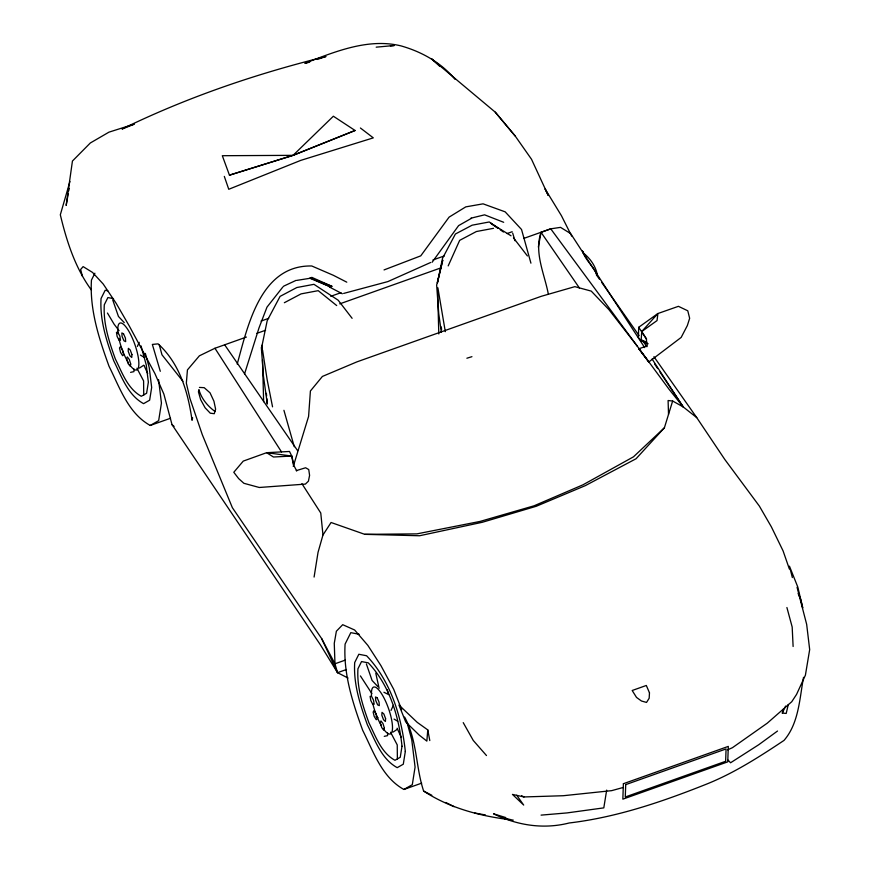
<?xml version="1.0" encoding="UTF-8"?>
<svg xmlns="http://www.w3.org/2000/svg" width="870" height="870" viewBox="0 0 870 870"><rect width="100%" height="100%" fill="white"/><g stroke="black" fill="none" stroke-linecap="round" stroke-linejoin="round"><path stroke-width="1.3" d="M133.98 369.043L133.915 371.631L130.598 372.349M387.628 733.051L387.563 735.639L384.246 736.357M638.7 327.283L646.258 338.778L647.204 345.825L638.852 348.794L648.813 361.953L681.166 337.429L687.343 325.565L689.649 318.3L687.779 310.797L678.426 306.327L657.894 313.526L638.7 327.283L638.384 337.571L641.157 340.714L648.139 343.78M643.539 340.909L646.638 342.921L641.157 340.714L641.701 331.579L657.894 313.526L657.046 320.573L641.701 331.579L646.649 339.18M427.768 729.908L426.855 741.12L419.253 735.139L405.735 721.969L398.96 705.037L417.263 722.394L427.768 729.908L429.791 740.566M548.296 293.908C544.479 273.952 533.984 252.561 541.042 232.323L550.732 228.832L560.541 227.364L570.666 233.606L644.67 347.598M803.532 677.317C799.573 698.697 798.812 723.361 784.011 740.413C759.499 756.748 734.53 772.821 707.125 783.892C662.657 801.64 616.982 817.311 569.208 822.976C543.489 829.545 517.161 825.402 493.54 813.798L505.883 817.604M606.673 790.112L603.802 807.871L567.044 812.917L541.075 815.125M314.092 577.06L318.039 552.33L322.966 534.985L331.078 522.5L364.78 534.343L419.536 535.757L482.339 522.272L536.214 506.286L585.249 485.667L636.09 458.729L664.397 427.779L672.651 401.016L668.095 400.526L668.519 414.392M68.262 193.553L66.163 205.461L72.438 161.048L90.317 142.984L108.957 132.153L133.969 124.225M68.73 190.911L69.198 188.257M538.345 247.102L541.042 232.323L579.431 288.013M262.305 351.893L262.12 345.162L267.188 320.726L280.086 296.376L296.822 287.535L313.961 284.327L338.169 300.204L352.111 318.311M192.618 417.752L192.052 420.297C188.072 392.25 179.753 363.54 158.079 343.857L152.359 344.433L160.297 371.294M788.318 704.482L786.197 713.443L782.326 713.074L783.239 709.235M69.948 181.515L60.324 214.792C66.62 241.11 75.233 268.047 91.426 290.058M237.216 364.073C247.841 325.554 260.565 264.937 311.754 265.981L333.33 275.29L346.782 282.174M293.266 466.429L308.589 416.425L310.405 391L322.4 376.438L356.907 361.876L541.292 296.3L574.842 286.654L591.252 291.113L608.902 309.611L637.395 346.314M244.513 374.024L259.053 327.751L267.003 307.11L282.946 286.882M448.191 265.894L459.654 240.37L476.39 231.529L493.529 228.321M137.362 346.423L139.243 342.334M391.011 710.431L393.36 705.32M782.326 713.074L785.577 706.059M94.884 273.224L91.448 280.086C89.599 309.894 99.039 338.691 109.054 366.335C119.745 387.596 128.194 413.272 150.249 425.463L170.542 418.242M432.129 262.261L458.61 225.613L471.54 218.272M664.397 427.779L633.458 456.848L582.943 484.829L534.028 505.818L480.033 521.434L416.904 533.875L364.78 534.343M310.949 278.139L311.797 277.356L332.122 286.426L310.949 278.139L309.709 278.193L330.915 287.067L310.949 278.139L296.931 280.368M777.519 731.028L758.716 744.742L730.55 762.783L728.146 760.152M139.439 368.064L143.637 365.291M393.088 732.072L397.285 729.299M150.249 425.463L158.655 420.656L161.439 403.082L158.579 379.657M359.158 634.263L350.817 632.653L345.096 644.094C343.248 673.902 352.687 702.699 362.703 730.343C373.382 751.604 381.843 777.28 403.897 789.471L412.304 784.675L415.077 767.09L411.76 739.761L407.149 722.937M284.349 302.716L301.074 293.886L318.213 290.667L336.69 305.555M246.395 337.071L214.944 348.261L199.382 355.819L187.441 369.902L186.343 383.159L189.964 398.547L202.297 434.695L232.366 507.688L321.639 638.569L334.972 663.788L337.538 672.673L348.043 678.034M283.62 286.187L296.094 280.358M430.661 262.479L387.868 281.586L343.639 293.429M727.559 749.853L732.431 747.7L767.275 723.166L791.765 701.709L796.561 694.39L805.402 675.196L809.676 649.607L806.664 624.356L797.061 587.315M355.08 130.489L293.06 155.349L229.452 175.164L222.318 155.708L293.06 155.349L355.08 130.489L333.362 116.221L293.06 155.349L229.452 175.164M134.023 124.301L122.072 129.021C187.18 97.277 255.758 73.885 326 56.496L317.267 59.454M384.04 269.928L420.754 255.856L449.094 217.13L465.776 206.875L483.078 203.841L505.165 211.845L521.532 229.484L530.928 263.175M304.772 63.303C334.939 51.732 368.249 37.834 401.037 45.903C421.765 51.776 441.144 62.618 455.053 79.322M261.065 321.052L268.667 318.355M330.752 296.311L340.888 292.712M432.901 259.989L444.418 255.889M507.069 233.562L512.18 231.735M256.628 333.438L265.578 330.252M339.746 303.869L440.764 267.938M523.87 238.38L550.732 228.832L668.986 389.173L683.157 406.877L696.75 417.633L724.786 459.447L759.379 506.112L771.342 526.807L783.054 550.819L789.362 568.991M296.268 470.637L305.609 467.766L308.741 469.561L309.589 475.379L308.415 481.186L305.381 484.101L259.282 487.483L243.883 483.296L238.652 478.598L233.791 472.269L243.263 461.1L266.622 452.694L289.503 451.476L291.754 456.043L293.745 464.275M345.216 660.134L334.972 663.788L334.265 643.332L336.375 631.218L342.704 624.693L354.634 630L367.836 645.366L380.951 665.659L393.697 689.301L401.668 709.681M82.432 276.301L80.638 269.483L83.118 266.611L92.535 272.43L103.182 283.99L116.199 303.391L129.336 326.087L154.86 373.458L163.875 394.11L172.021 424.647L320.432 644.877L337.538 672.673L346.478 669.498M403.897 789.471L421.656 783.152M306.022 63.249L309.774 61.987M466.875 358.222L471.942 356.678M623.127 787.491L611.686 790.645L563.281 795.724L523.979 796.953L512.452 794.408L523.686 805.065L516.704 795.256M470.844 218.207L484.601 214.836L503.686 222.296M376.188 47.165L394.251 45.512L390.391 45.849M291.754 456.043L273.463 457.011L266.622 452.694L291.754 456.043L293.244 464.33L296.724 470.931M199.447 387.422L204.211 387.683L210.04 392.838L213.933 401.2L215.608 409.161L214.27 413.707L210.257 413.185L205.102 407.791L200.633 399.624L198.436 391.859L198.947 389.64A66.74 44.359 -0.1 0 0 214.933 411.434M513.256 820.105C481.947 816.538 450.214 808.578 423.625 791.058C415.61 766.84 417.252 740.055 404.615 717.054M474.857 813.026L485.438 814.962M503.947 818.344L510.57 819.551M107.771 290.754L105.183 290.254L101.05 298.53C99.713 320.084 106.531 340.909 113.785 360.898C121.506 376.275 127.618 394.849 143.572 403.658L149.651 400.189L151.663 387.476L149.259 367.716L145.344 353.416M113.524 298.638L107.891 297.562L104.302 304.761C103.128 323.531 109.065 341.66 115.373 359.06C122.104 372.447 127.422 388.607 141.31 396.285L146.606 393.262L148.357 382.191L146.258 364.987L141.027 345.89M641.157 340.714L646.225 341.856M383.931 692.27L388.64 694.575L387.27 689.692M423.625 791.058L431.814 795.267M445.853 802.488L454.042 806.686M521.576 795.713L523.979 796.953M329.382 286.991L342.334 293.777M672.651 401.016L683.157 406.877L652.076 358.995M140.396 355.069L144.039 357.244M394.045 719.077L397.677 721.252M511.038 235.803L490.615 223.133L498.151 228.386M376.036 716.434L378.069 717.761M498.01 228.168L489.266 221.97L472.127 225.189L455.391 234.019L442.504 258.368L437.436 282.815L442.776 260.076L436.642 285.066L438.741 313.581L441.34 332.318M500.185 229.713L503.469 232.029M360.408 127.999L373.306 137.873L300.781 160.374L228.756 189.279L224.319 176.403M571.688 236.096L561.444 215.716L545.12 188.986L548.274 195.489L531.516 159.264L515.214 136.046L495.269 112.176L431.64 58.888L439.578 66.163M172.021 424.647L174.076 426.376M124.269 322.639L118.44 316.441L112.73 299.965M377.906 686.647L372.077 680.449L366.379 663.973M486.482 755.551L473.258 740.446L463.231 722.633M495.269 112.176L515.214 136.046M182.939 381.321L161.972 354.797L159.21 344.585M638.852 348.794L648.813 361.953M513.474 237.858L527.416 255.954M119.049 330.654L114.111 324.205L107.456 313.037M371.871 693.586L360.43 675.925M596.298 274.735L599.419 279.161M601.746 282.489L639.124 335.657M642.245 340.083L646.91 346.738M653.925 356.7L696.75 417.633M224.656 344.803L297.605 450.649M654.686 364.117L657.687 368.619M659.928 371.99L683.157 406.877M214.944 348.261L281.51 451.911M301.912 483.666L320.769 513.017L322.966 534.985M596.059 273.234L597.44 275.431C593.688 266.579 585.532 260.391 582.53 251.223L583.781 253.42M390.565 732.236L397.242 744.916L397.383 759.118M136.916 368.228L143.593 380.897L143.735 395.11M321.639 638.569L337.538 672.673M397.101 728.223L401.353 737.532M143.985 365.378L147.704 373.524M582.53 251.223L583.324 252.985A66.74 46.393 -8.3 0 1 597.44 275.431M798.116 593.471L800.704 599.463L802.738 607.923L797.801 587.043L789.438 566.153L792.352 577.549M512.68 233.106L515.007 240.74M283.924 410.303L294.277 446.734M786.904 607.51L792.178 627.02L793.114 646.497M375.796 673.239L379.113 688.333M445.309 331.655L437.882 287.807M272.549 406.845L267.188 379.896L262.566 350.153M441.34 326.968L441.579 329.643M262.12 345.162L262.359 347.837M266.383 393.338L266.622 396.013M266.862 398.688L267.329 404.039L263.425 375.927L261.337 347.424M437.686 292.233L438.795 333.949M262.522 359.973L263.632 401.69M118.081 333.656A24.871 6.84 70.4 0 1 126.226 327.272A24.871 6.84 70.4 0 1 138.721 360.811A24.871 6.84 70.4 0 1 129.619 364.65M128.423 362.823A24.871 6.84 70.4 0 1 118.951 338.647M371.512 695.511A24.871 6.84 70.4 0 1 380.668 692.368A24.871 6.84 70.4 0 1 392.424 725.515A24.871 6.84 70.4 0 1 383.268 728.658M381.451 725.808A24.871 6.84 70.4 0 1 372.893 703.971M623.388 783.718L622.844 799.16L727.755 761.848L728.299 746.395L623.388 783.718M625.715 784.631L625.28 796.985L725.634 761.293L726.069 748.939L625.715 784.631M649.477 692.792L649.172 698.262L646.53 702.427L641.451 701.002L636.503 697.403L632.186 690.497L646.312 685.473L649.477 692.792M131.935 354.601L131.761 357.483L129.891 355.776L128.194 351.197L128.368 348.326L130.239 350.023L131.935 354.601M385.584 718.609L385.41 721.491L383.539 719.784L381.832 715.205L382.017 712.334L383.887 714.031L385.584 718.609M402.005 746.199L400.254 757.27L394.958 760.293C381.071 752.615 375.753 736.455 369.021 723.068C362.714 705.668 356.776 687.539 357.94 668.78L361.539 661.57L368.293 662.864C389.445 684.984 398.862 716.325 402.005 746.199M405.311 751.484L403.299 764.197L397.22 767.666C381.267 758.857 375.155 740.283 367.423 724.917C360.18 704.918 353.361 684.092 354.699 662.538L358.831 654.262L366.585 655.752C390.88 681.156 401.701 717.163 405.311 751.484M130.718 364.095L130.119 366.15L128.097 363.584L126.683 358.973L127.292 356.917L129.304 359.473L130.718 364.095M384.366 728.103L383.757 730.158L381.745 727.603L380.331 722.981L380.929 720.925L382.952 723.481L384.366 728.103M120.473 346.815L119.473 347.956L120.549 352.415L122.616 355.721L123.616 354.568L122.55 350.121L120.473 346.815M374.122 710.823L373.121 711.975L374.198 716.423L376.264 719.729L377.265 718.587L376.199 714.129L374.122 710.823M117.809 332.188L116.46 332.383L117.135 336.483L119.168 340.387L120.528 340.203L119.842 336.103L117.809 332.188M371.457 696.196L370.109 696.391L370.783 700.491L372.817 704.395L374.176 704.211L373.491 700.111L371.457 696.196M123.496 333.732L121.843 332.96L122.104 336.527L124.008 340.866L125.661 341.638L125.41 338.071L123.496 333.732M377.145 697.74L375.492 696.979L375.753 700.535L377.656 704.874L379.309 705.646L379.048 702.079L377.145 697.74"/></g></svg>
